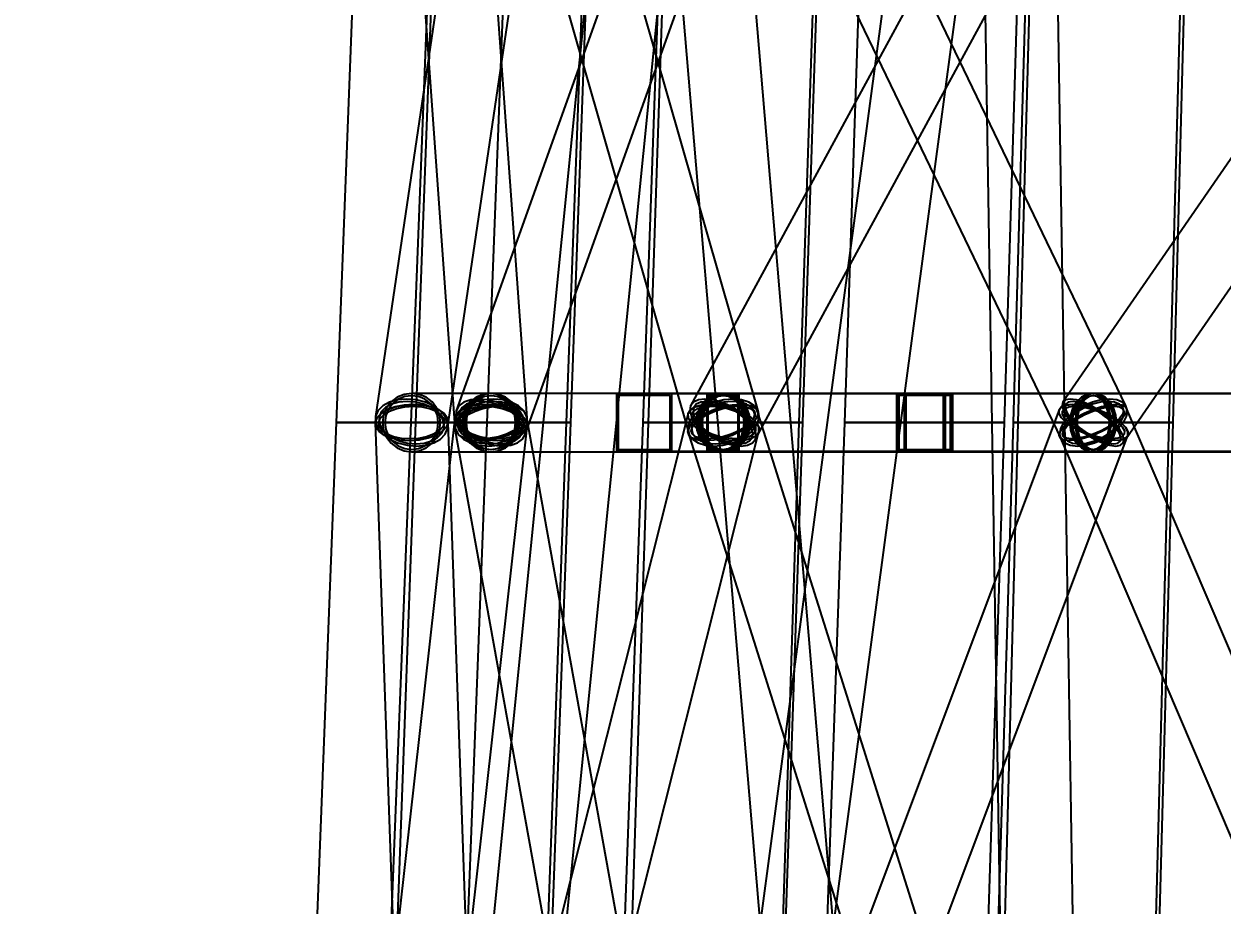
# Model space of a CAD drawing. Header units: millimetres. Extents: x -123812 to 252100, y -3000 to 639000.
# Drawn here: x -18891 to -10555, y 306643 to 312773 of the extents above; entities that cross this region are included whole.
import ezdxf

# ---------------------------------------------------------------- set-up
doc = ezdxf.new("R2010")
doc.units = ezdxf.units.MM
doc.layers.add('D-STR-DIM', color=7, linetype='Continuous', lineweight=13)
doc.layers.add('D-STR-STRC', color=7, linetype='Continuous', lineweight=25)
doc.styles.add('OpenSansCondensed-Light', font='OpenSansCondensed-Light.ttf')
doc.styles.add('TOWER_UNICODE', font='Arial Unicode.ttf')
doc.dimstyles.new('EZDXF', dxfattribs={"dimtxt": 0.25, "dimasz": 0.175, "dimexe": 0.375, "dimexo": 0.125, "dimgap": 0.1, "dimtad": 1, "dimlfac": 100, "dimzin": 12, "dimdsep": 46, "dimtxsty": 'OpenSansCondensed-Light', "dimblk": 'ARCHTICK', "dimcen": 2.5, "dimazin": 3, "dimtfac": 0.5, "dimtmove": 2, "dimatfit": 3})

# ---------------------------------------------------------------- blocks, each defined once
blk = doc.blocks.new('_ARCHTICK')
at = {"color": 0, "linetype": 'BYBLOCK', "const_width": 0.15}
blk.add_lwpolyline([(-0.5, -0.5), (0.5, 0.5)], dxfattribs=at)

msp = doc.modelspace()

# ---------------------------------------------------------------- linework, layer by layer
at = {"layer": 'D-STR-STRC'}
for points in [[(-15771.3, 299975.2), (-13266.9, 324975.2), (-13275.5, 324985.1), (-13300.7, 324996.1), (-13340.9, 325007.4), (-13393.2, 325018.1), (-13454.2, 325027.6), (-13519.6, 325035.2), (-13585, 325040.5), (-13646, 325042.9), (-13698.3, 325042.5), (-13738.5, 325039.1), (-13763.8, 325033.1), (-13772.4, 325024.8), (-16276.9, 300024.8)], [(-12710.3, 300021), (-14826.1, 325021), (-14834.7, 325029.3), (-14860, 325035.5), (-14900.2, 325039.4), (-14952.6, 325040.5), (-15013.7, 325038.9), (-15079.2, 325034.7), (-15144.7, 325028), (-15205.7, 325019.5), (-15258.2, 325009.6), (-15298.4, 324999.1), (-15323.7, 324988.7), (-15332.3, 324979), (-13216.5, 299979)], [(-14132.5, 299966.7), (-10786.9, 324966.7), (-10795.5, 324975), (-10820.7, 324985), (-10860.7, 324996), (-10912.8, 325007.3), (-10973.6, 325018.1), (-11038.7, 325027.6), (-11103.9, 325035.3), (-11164.6, 325040.6), (-11216.8, 325043.1), (-11256.8, 325042.6), (-11281.9, 325039.3), (-11290.5, 325033.3), (-14636.1, 300033.3)], [(-11485.4, 300004), (-11893.2, 325004), (-11901.8, 325016), (-11927.2, 325027), (-11967.6, 325036.1), (-12020.2, 325042.7), (-12081.4, 325046.5), (-12147.2, 325047), (-12212.9, 325044.4), (-12274.1, 325038.7), (-12326.7, 325030.4), (-12367.1, 325020.1), (-12392.5, 325008.3), (-12401.1, 324996), (-11993.3, 299996)], [(-11539.6, 315115.6), (-14253.1, 310115.6), (-14258, 310081.8), (-14247.1, 310042.3), (-14221.3, 310000), (-14182.2, 309957.7), (-14132.6, 309918.2), (-14075.8, 309884.4), (-14015.7, 309858.4), (-13956.4, 309842), (-13901.8, 309836.5), (-13855.9, 309842), (-13821.6, 309858.4), (-13801.3, 309884.4), (-11087.8, 314884.4)], [(-14082.3, 314884.4), (-11675.3, 309884.4), (-11649.8, 309858.4), (-11610.7, 309842), (-11560.6, 309836.5), (-11502.9, 309842), (-11441.5, 309858.4), (-11380.7, 309884.4), (-11324.6, 309918.2), (-11276.9, 309957.7), (-11241.1, 310000), (-11219.4, 310042.3), (-11213.4, 310081.8), (-11223.4, 310115.6), (-13630.5, 315115.6)], [(-8210.7, 315141.6), (-11663.3, 310141.6), (-11668, 310115.6), (-11658.1, 310081.8), (-11634.1, 310042.3), (-11597.8, 310000), (-11551.6, 309957.7), (-11498.6, 309918.2), (-11442.5, 309884.4), (-11387.1, 309858.4), (-11336.1, 309842), (-11293.1, 309836.5), (-11261, 309842), (-11241.9, 309858.4), (-7789.3, 314858.4)], [(-15705.2, 315042.3), (-16444.1, 310042.3), (-16443.8, 310000), (-16426.4, 309957.7), (-16393.2, 309918.3), (-16346.4, 309884.4), (-16289.2, 309858.4), (-16225.5, 309842.1), (-16159.6, 309836.5), (-16096, 309842.1), (-16039.1, 309858.4), (-15992.8, 309884.4), (-15960.1, 309918.3), (-15943.4, 309957.7), (-15204.4, 314957.7)], [(-14096.8, 315081.8), (-15883.7, 310081.8), (-15886.7, 310042.3), (-15873.2, 310000), (-15844, 309957.7), (-15801.1, 309918.2), (-15747.4, 309884.4), (-15686.7, 309858.4), (-15623, 309842.1), (-15560.7, 309836.5), (-15504, 309842.1), (-15456.8, 309858.4), (-15422.3, 309884.4), (-15402.8, 309918.2), (-13616, 314918.2)], [(-15694.7, 314918.2), (-14262.8, 309918.2), (-14238.6, 309884.4), (-14199.6, 309858.4), (-14148.6, 309842.1), (-14089.1, 309836.5), (-14025, 309842.1), (-13960.8, 309858.4), (-13900.8, 309884.4), (-13849.2, 309918.2), (-13809.4, 309957.7), (-13784.1, 310000), (-13775.1, 310042.3), (-13783, 310081.8), (-15214.9, 315081.8)], [(-16253.1, 315000), (-15894.2, 310000), (-15889.9, 309957.7), (-15868.6, 309918.3), (-15831.8, 309884.4), (-15782, 309858.4), (-15722.6, 309842.1), (-15657.7, 309836.5), (-15591.6, 309842.1), (-15528.9, 309858.4), (-15473.9, 309884.4), (-15430.2, 309918.3), (-15401, 309957.7), (-15388, 310000), (-15746.9, 315000)], [(-8097.9, 310203.2), (-11452.6, 310203.2), (-11484.6, 310196.3), (-11514.4, 310176), (-11540, 310143.7), (-11559.7, 310101.6), (-11572, 310052.6), (-11576.2, 310000), (-11572, 309947.4), (-11559.7, 309898.4), (-11540, 309856.3), (-11514.4, 309824), (-11484.6, 309803.7), (-11452.6, 309796.8), (-8097.9, 309796.8)], [(-8095.8, 310203.2), (-11449.4, 310203.2), (-11481.4, 310196.3), (-11511.2, 310176), (-11536.9, 310143.7), (-11556.5, 310101.6), (-11568.9, 310052.6), (-11573.1, 310000), (-11568.9, 309947.4), (-11556.5, 309898.4), (-11536.9, 309856.3), (-11511.2, 309824), (-11481.4, 309803.7), (-11449.4, 309796.8), (-8095.8, 309796.8)], [(-16230, 302467.4), (-15389.3, 309967.4), (-15392.1, 310000), (-15411.7, 310032.6), (-15447.1, 310063), (-15495.6, 310089), (-15554.1, 310109.1), (-15618.5, 310121.6), (-15684.4, 310125.9), (-15747.4, 310121.6), (-15803.1, 310109.1), (-15847.8, 310089), (-15878.5, 310063), (-15892.9, 310032.6), (-16733.5, 302532.6)], [(-15674.7, 302500), (-15940.2, 310000), (-15945.3, 310032.6), (-15967.4, 310063), (-16004.8, 310089), (-16055.1, 310109.1), (-16114.9, 310121.6), (-16180.1, 310125.9), (-16246.1, 310121.6), (-16308.7, 310109.1), (-16363.3, 310089), (-16406.5, 310063), (-16435.1, 310032.6), (-16447.3, 310000), (-16181.7, 302500)], [(-15668.8, 302437.1), (-13776.8, 309937.1), (-13777.6, 309967.4), (-13795.1, 310000), (-13828.1, 310032.6), (-13874.4, 310062.9), (-13930.8, 310089), (-13993.5, 310109), (-14058.2, 310121.6), (-14120.5, 310125.8), (-14176.1, 310121.6), (-14221.3, 310109), (-14253, 310089), (-14269, 310062.9), (-16160.9, 302562.9)], [(-14041.5, 302532.6), (-15392.4, 310032.6), (-15399.7, 310062.9), (-15423.6, 310089), (-15462.4, 310109), (-15513.6, 310121.6), (-15573.6, 310125.8), (-15638.3, 310121.6), (-15703.4, 310109), (-15764.4, 310089), (-15817.1, 310062.9), (-15858, 310032.6), (-15884.2, 310000), (-15894.1, 309967.4), (-14543.2, 302467.4)], [(-14027.7, 302411.1), (-11211.5, 309911.1), (-11211.2, 309937.1), (-11227.2, 309967.5), (-11258.3, 310000), (-11302.5, 310032.5), (-11356.6, 310062.9), (-11417.1, 310088.9), (-11479.8, 310108.9), (-11540.4, 310121.5), (-11594.8, 310125.7), (-11639.3, 310121.5), (-11670.9, 310108.9), (-11687.3, 310088.9), (-14503.5, 302588.9)], [(-11421.8, 302562.8), (-13782.9, 310062.8), (-13791.2, 310088.9), (-13815.7, 310108.8), (-13854.5, 310121.4), (-13905.2, 310125.7), (-13964.1, 310121.4), (-14027.3, 310108.8), (-14090.6, 310088.9), (-14149.5, 310062.8), (-14200, 310032.5), (-14238.8, 310000), (-14263.2, 309967.5), (-14271.5, 309937.2), (-11910.4, 302437.2)], [(-8020.1, 302608.8), (-11225.2, 310108.8), (-11249.1, 310121.3), (-11286.8, 310125.6), (-11335.9, 310121.3), (-11392.9, 310108.8), (-11454, 310088.8), (-11515, 310062.8), (-11571.7, 310032.5), (-11620.3, 310000), (-11657.5, 309967.5), (-11680.7, 309937.2), (-11688.4, 309911.2), (-11680, 309891.2), (-8475, 302391.2)]]:
    msp.add_lwpolyline(points, dxfattribs=at)
for points in [[(-16719.3, 310000), (-15668.2, 310000), (-15474.9, 315000), (-16525.1, 315000)], [(-16199.8, 310000), (-15086.6, 310000), (-14904.8, 315000), (-16004.8, 315000)], [(-16166.7, 310000), (-15115.5, 310000), (-14929.7, 315000), (-15979.9, 315000)], [(-14583.8, 310000), (-13470.6, 310000), (-13306.4, 315000), (-14406.4, 315000)], [(-14548.5, 310000), (-13497.3, 310000), (-13331.3, 315000), (-14381.5, 315000)], [(-13182.3, 310000), (-12069.1, 310000), (-11914.6, 315000), (-13014.6, 315000)], [(-12009.2, 310000), (-10896, 310000), (-10763.7, 315000), (-11863.7, 315000)], [(-11974.9, 310000), (-10923.8, 310000), (-10788.6, 315000), (-11838.8, 315000)], [(-16395.2, 310000), (-16388.3, 309947.4), (-16368.2, 309898.4), (-16336.2, 309856.3), (-16294.5, 309824), (-16245.9, 309803.7), (-16193.7, 309796.8), (-15641.1, 309796.8), (-15589, 309803.7), (-15540.4, 309824), (-15498.7, 309856.3), (-15466.6, 309898.4), (-15446.5, 309947.4), (-15439.7, 310000), (-15446.5, 310052.6), (-15466.6, 310101.6), (-15498.7, 310143.7), (-15540.4, 310176), (-15589, 310196.3), (-15641.1, 310203.2), (-16193.7, 310203.2), (-16245.9, 310196.3), (-16294.5, 310176), (-16336.2, 310143.7), (-16368.2, 310101.6), (-16388.3, 310052.6)], [(-16395.2, 310000), (-16388.3, 309947.4), (-16368.2, 309898.4), (-16336.2, 309856.3), (-16294.5, 309824), (-16245.9, 309803.7), (-16193.7, 309796.8), (-16141.6, 309803.7), (-16093, 309824), (-16051.3, 309856.3), (-16019.3, 309898.4), (-15999.2, 309947.4), (-15992.3, 310000), (-15999.2, 310052.6), (-16019.3, 310101.6), (-16051.3, 310143.7), (-16093, 310176), (-16141.6, 310196.3), (-16193.7, 310203.2), (-16245.9, 310196.3), (-16294.5, 310176), (-16336.2, 310143.7), (-16368.2, 310101.6), (-16388.3, 310052.6)], [(-16395.2, 310000), (-16388.4, 309947.4), (-16368.2, 309898.4), (-16336.2, 309856.3), (-16294.5, 309824), (-16245.9, 309803.7), (-16193.7, 309796.8), (-15643.2, 309796.8), (-15591.1, 309803.7), (-15542.5, 309824), (-15500.8, 309856.3), (-15468.8, 309898.4), (-15448.6, 309947.4), (-15441.8, 310000), (-15448.6, 310052.6), (-15468.8, 310101.6), (-15500.8, 310143.7), (-15542.5, 310176), (-15591.1, 310196.3), (-15643.2, 310203.2), (-16193.7, 310203.2), (-16245.9, 310196.3), (-16294.5, 310176), (-16336.2, 310143.7), (-16368.2, 310101.6), (-16388.4, 310052.6)], [(-16395.2, 310000), (-16388.4, 309947.4), (-16368.2, 309898.4), (-16336.2, 309856.3), (-16294.5, 309824), (-16245.9, 309803.7), (-16193.7, 309796.8), (-16141.6, 309803.7), (-16093, 309824), (-16051.3, 309856.3), (-16019.3, 309898.4), (-15999.1, 309947.4), (-15992.3, 310000), (-15999.1, 310052.6), (-16019.3, 310101.6), (-16051.3, 310143.7), (-16093, 310176), (-16141.6, 310196.3), (-16193.7, 310203.2), (-16245.9, 310196.3), (-16294.5, 310176), (-16336.2, 310143.7), (-16368.2, 310101.6), (-16388.4, 310052.6)], [(-16379.4, 310000), (-16373, 309951.5), (-16354.5, 309906.4), (-16325, 309867.6), (-16286.5, 309837.9), (-16241.8, 309819.2), (-16193.7, 309812.8), (-16145.7, 309819.2), (-16100.9, 309837.9), (-16062.5, 309867.6), (-16033, 309906.4), (-16014.5, 309951.5), (-16008.1, 310000), (-16014.5, 310048.5), (-16033, 310093.6), (-16062.5, 310132.4), (-16100.9, 310162.1), (-16145.7, 310180.8), (-16193.7, 310187.2), (-16241.8, 310180.8), (-16286.5, 310162.1), (-16325, 310132.4), (-16354.5, 310093.6), (-16373, 310048.5)], [(-16379.3, 310000), (-16373, 309951.5), (-16354.5, 309906.4), (-16325, 309867.6), (-16286.5, 309837.9), (-16241.8, 309819.2), (-16193.7, 309812.8), (-16145.7, 309819.2), (-16100.9, 309837.9), (-16062.5, 309867.6), (-16033, 309906.4), (-16014.5, 309951.5), (-16008.2, 310000), (-16014.5, 310048.5), (-16033, 310093.6), (-16062.5, 310132.4), (-16100.9, 310162.1), (-16145.7, 310180.8), (-16193.7, 310187.2), (-16241.8, 310180.8), (-16286.5, 310162.1), (-16325, 310132.4), (-16354.5, 310093.6), (-16373, 310048.5)], [(-15844.7, 310000), (-15837.9, 309947.4), (-15817.7, 309898.4), (-15785.7, 309856.3), (-15744, 309824), (-15695.4, 309803.7), (-15643.2, 309796.8), (-15591.1, 309803.7), (-15542.5, 309824), (-15500.8, 309856.3), (-15468.8, 309898.4), (-15448.6, 309947.4), (-15441.8, 310000), (-15448.6, 310052.6), (-15468.8, 310101.6), (-15500.8, 310143.7), (-15542.5, 310176), (-15591.1, 310196.3), (-15643.2, 310203.2), (-15695.4, 310196.3), (-15744, 310176), (-15785.7, 310143.7), (-15817.7, 310101.6), (-15837.9, 310052.6)], [(-15842.6, 310000), (-15835.7, 309947.4), (-15815.6, 309898.4), (-15783.6, 309856.3), (-15741.8, 309824), (-15693.2, 309803.7), (-15641.1, 309796.8), (-15589, 309803.7), (-15540.4, 309824), (-15498.7, 309856.3), (-15466.6, 309898.4), (-15446.5, 309947.4), (-15439.7, 310000), (-15446.5, 310052.6), (-15466.6, 310101.6), (-15498.7, 310143.7), (-15540.4, 310176), (-15589, 310196.3), (-15641.1, 310203.2), (-15693.2, 310196.3), (-15741.8, 310176), (-15783.6, 310143.7), (-15815.6, 310101.6), (-15835.7, 310052.6)], [(-15831, 310000), (-15824.6, 309947.4), (-15805.9, 309898.4), (-15776, 309856.3), (-15737.1, 309824), (-15691.8, 309803.7), (-15643.2, 309796.8), (-14027.2, 309796.8), (-13978.6, 309803.7), (-13933.3, 309824), (-13894.4, 309856.3), (-13864.6, 309898.4), (-13845.8, 309947.4), (-13839.4, 310000), (-13845.8, 310052.6), (-13864.6, 310101.6), (-13894.4, 310143.7), (-13933.3, 310176), (-13978.6, 310196.3), (-14027.2, 310203.2), (-15643.2, 310203.2), (-15691.8, 310196.3), (-15737.1, 310176), (-15776, 310143.7), (-15805.9, 310101.6), (-15824.6, 310052.6)], [(-15831, 310000), (-15824.6, 309947.4), (-15805.9, 309898.4), (-15776, 309856.3), (-15737.1, 309824), (-15691.8, 309803.7), (-15643.2, 309796.8), (-15594.6, 309803.7), (-15549.4, 309824), (-15510.5, 309856.3), (-15480.6, 309898.4), (-15461.9, 309947.4), (-15455.5, 310000), (-15461.9, 310052.6), (-15480.6, 310101.6), (-15510.5, 310143.7), (-15549.4, 310176), (-15594.6, 310196.3), (-15643.2, 310203.2), (-15691.8, 310196.3), (-15737.1, 310176), (-15776, 310143.7), (-15805.9, 310101.6), (-15824.6, 310052.6)], [(-15828.9, 310000), (-15822.5, 309951.5), (-15804, 309906.4), (-15774.5, 309867.6), (-15736, 309837.9), (-15691.3, 309819.2), (-15643.2, 309812.8), (-15595.2, 309819.2), (-15550.4, 309837.9), (-15512, 309867.6), (-15482.5, 309906.4), (-15464, 309951.5), (-15457.6, 310000), (-15464, 310048.5), (-15482.5, 310093.6), (-15512, 310132.4), (-15550.4, 310162.1), (-15595.2, 310180.8), (-15643.2, 310187.2), (-15691.3, 310180.8), (-15736, 310162.1), (-15774.5, 310132.4), (-15804, 310093.6), (-15822.5, 310048.5)], [(-15828.8, 310000), (-15822.4, 309947.4), (-15803.7, 309898.4), (-15773.9, 309856.3), (-15735, 309824), (-15689.7, 309803.7), (-15641.1, 309796.8), (-14022.9, 309796.8), (-13974.3, 309803.7), (-13929.1, 309824), (-13890.2, 309856.3), (-13860.3, 309898.4), (-13841.6, 309947.4), (-13835.2, 310000), (-13841.6, 310052.6), (-13860.3, 310101.6), (-13890.2, 310143.7), (-13929.1, 310176), (-13974.3, 310196.3), (-14022.9, 310203.2), (-15641.1, 310203.2), (-15689.7, 310196.3), (-15735, 310176), (-15773.9, 310143.7), (-15803.7, 310101.6), (-15822.4, 310052.6)], [(-15828.8, 310000), (-15822.4, 309947.4), (-15803.7, 309898.4), (-15773.9, 309856.3), (-15735, 309824), (-15689.7, 309803.7), (-15641.1, 309796.8), (-15592.5, 309803.7), (-15547.2, 309824), (-15508.4, 309856.3), (-15478.5, 309898.4), (-15459.8, 309947.4), (-15453.4, 310000), (-15459.8, 310052.6), (-15478.5, 310101.6), (-15508.4, 310143.7), (-15547.2, 310176), (-15592.5, 310196.3), (-15641.1, 310203.2), (-15689.7, 310196.3), (-15735, 310176), (-15773.9, 310143.7), (-15803.7, 310101.6), (-15822.4, 310052.6)], [(-15826.7, 310000), (-15820.4, 309951.5), (-15801.8, 309906.4), (-15772.3, 309867.6), (-15733.9, 309837.9), (-15689.1, 309819.2), (-15641.1, 309812.8), (-15593.1, 309819.2), (-15548.3, 309837.9), (-15509.9, 309867.6), (-15480.4, 309906.4), (-15461.8, 309951.5), (-15455.5, 310000), (-15461.8, 310048.5), (-15480.4, 310093.6), (-15509.9, 310132.4), (-15548.3, 310162.1), (-15593.1, 310180.8), (-15641.1, 310187.2), (-15689.1, 310180.8), (-15733.9, 310162.1), (-15772.3, 310132.4), (-15801.8, 310093.6), (-15820.4, 310048.5)], [(-15816.2, 310000), (-15810.3, 309951.5), (-15793, 309906.4), (-15765.6, 309867.6), (-15729.7, 309837.9), (-15688, 309819.2), (-15643.2, 309812.8), (-15598.5, 309819.2), (-15556.8, 309837.9), (-15520.9, 309867.6), (-15493.4, 309906.4), (-15476.2, 309951.5), (-15470.3, 310000), (-15476.2, 310048.5), (-15493.4, 310093.6), (-15520.9, 310132.4), (-15556.8, 310162.1), (-15598.5, 310180.8), (-15643.2, 310187.2), (-15688, 310180.8), (-15729.7, 310162.1), (-15765.6, 310132.4), (-15793, 310093.6), (-15810.3, 310048.5)], [(-15814.1, 310000), (-15808.2, 309951.5), (-15790.9, 309906.4), (-15763.4, 309867.6), (-15727.6, 309837.9), (-15685.9, 309819.2), (-15641.1, 309812.8), (-15596.3, 309819.2), (-15554.6, 309837.9), (-15518.8, 309867.6), (-15491.3, 309906.4), (-15474.1, 309951.5), (-15468.2, 310000), (-15474.1, 310048.5), (-15491.3, 310093.6), (-15518.8, 310132.4), (-15554.6, 310162.1), (-15596.3, 310180.8), (-15641.1, 310187.2), (-15685.9, 310180.8), (-15727.6, 310162.1), (-15763.4, 310132.4), (-15790.9, 310093.6), (-15808.2, 310048.5)], [(-14768.6, 309800), (-12428.2, 309800), (-12428.2, 310200), (-14768.6, 310200)], [(-14382.2, 310200), (-14768.6, 310200), (-14768.6, 309800), (-14382.2, 309800)], [(-14768.6, 309800), (-12432.5, 309800), (-12432.5, 310200), (-14768.6, 310200)], [(-14382.2, 310200), (-14768.6, 310200), (-14768.6, 309800), (-14382.2, 309800)], [(-14393.8, 310188), (-14757, 310188), (-14757, 309812), (-14393.8, 309812)], [(-14393.8, 310188), (-14757, 310188), (-14757, 309812), (-14393.8, 309812)], [(-14215, 310000), (-14208.6, 309947.4), (-14189.8, 309898.4), (-14160, 309856.3), (-14121.1, 309824), (-14075.8, 309803.7), (-14027.2, 309796.8), (-13978.6, 309803.7), (-13933.3, 309824), (-13894.4, 309856.3), (-13864.6, 309898.4), (-13845.8, 309947.4), (-13839.4, 310000), (-13845.8, 310052.6), (-13864.6, 310101.6), (-13894.4, 310143.7), (-13933.3, 310176), (-13978.6, 310196.3), (-14027.2, 310203.2), (-14075.8, 310196.3), (-14121.1, 310176), (-14160, 310143.7), (-14189.8, 310101.6), (-14208.6, 310052.6)], [(-14210.6, 310000), (-14204.2, 309947.4), (-14185.5, 309898.4), (-14155.7, 309856.3), (-14116.8, 309824), (-14071.5, 309803.7), (-14022.9, 309796.8), (-13974.3, 309803.7), (-13929.1, 309824), (-13890.2, 309856.3), (-13860.3, 309898.4), (-13841.6, 309947.4), (-13835.2, 310000), (-13841.6, 310052.6), (-13860.3, 310101.6), (-13890.2, 310143.7), (-13929.1, 310176), (-13974.3, 310196.3), (-14022.9, 310203.2), (-14071.5, 310196.3), (-14116.8, 310176), (-14155.7, 310143.7), (-14185.5, 310101.6), (-14204.2, 310052.6)], [(-14200.2, 310000), (-14194.3, 309951.5), (-14177, 309906.4), (-14149.5, 309867.6), (-14113.7, 309837.9), (-14072, 309819.2), (-14027.2, 309812.8), (-13982.4, 309819.2), (-13940.7, 309837.9), (-13904.9, 309867.6), (-13877.4, 309906.4), (-13860.1, 309951.5), (-13854.2, 310000), (-13860.1, 310048.5), (-13877.4, 310093.6), (-13904.9, 310132.4), (-13940.7, 310162.1), (-13982.4, 310180.8), (-14027.2, 310187.2), (-14072, 310180.8), (-14113.7, 310162.1), (-14149.5, 310132.4), (-14177, 310093.6), (-14194.3, 310048.5)], [(-14195.9, 310000), (-14190, 309951.5), (-14172.7, 309906.4), (-14145.2, 309867.6), (-14109.4, 309837.9), (-14067.7, 309819.2), (-14022.9, 309812.8), (-13978.2, 309819.2), (-13936.4, 309837.9), (-13900.6, 309867.6), (-13873.1, 309906.4), (-13855.9, 309951.5), (-13850, 310000), (-13855.9, 310048.5), (-13873.1, 310093.6), (-13900.6, 310132.4), (-13936.4, 310162.1), (-13978.2, 310180.8), (-14022.9, 310187.2), (-14067.7, 310180.8), (-14109.4, 310162.1), (-14145.2, 310132.4), (-14172.7, 310093.6), (-14190, 310048.5)], [(-14188.4, 310000), (-14182.9, 309947.4), (-14166.8, 309898.4), (-14141.2, 309856.3), (-14107.8, 309824), (-14068.9, 309803.7), (-14027.2, 309796.8), (-11452.6, 309796.8), (-11410.9, 309803.7), (-11372, 309824), (-11338.6, 309856.3), (-11313, 309898.4), (-11296.9, 309947.4), (-11291.4, 310000), (-11296.9, 310052.6), (-11313, 310101.6), (-11338.6, 310143.7), (-11372, 310176), (-11410.9, 310196.3), (-11452.6, 310203.2), (-14027.2, 310203.2), (-14068.9, 310196.3), (-14107.8, 310176), (-14141.2, 310143.7), (-14166.8, 310101.6), (-14182.9, 310052.6)], [(-14188.4, 310000), (-14182.9, 309947.4), (-14166.8, 309898.4), (-14141.2, 309856.3), (-14107.8, 309824), (-14068.9, 309803.7), (-14027.2, 309796.8), (-13985.5, 309803.7), (-13946.6, 309824), (-13913.2, 309856.3), (-13887.6, 309898.4), (-13871.5, 309947.4), (-13866, 310000), (-13871.5, 310052.6), (-13887.6, 310101.6), (-13913.2, 310143.7), (-13946.6, 310176), (-13985.5, 310196.3), (-14027.2, 310203.2), (-14068.9, 310196.3), (-14107.8, 310176), (-14141.2, 310143.7), (-14166.8, 310101.6), (-14182.9, 310052.6)], [(-14184.1, 310000), (-14178.6, 309947.4), (-14162.5, 309898.4), (-14136.9, 309856.3), (-14103.5, 309824), (-14064.6, 309803.7), (-14022.9, 309796.8), (-11449.4, 309796.8), (-11407.7, 309803.7), (-11368.8, 309824), (-11335.4, 309856.3), (-11309.8, 309898.4), (-11293.7, 309947.4), (-11288.2, 310000), (-11293.7, 310052.6), (-11309.8, 310101.6), (-11335.4, 310143.7), (-11368.8, 310176), (-11407.7, 310196.3), (-11449.4, 310203.2), (-14022.9, 310203.2), (-14064.6, 310196.3), (-14103.5, 310176), (-14136.9, 310143.7), (-14162.5, 310101.6), (-14178.6, 310052.6)], [(-14184.1, 310000), (-14178.6, 309947.4), (-14162.5, 309898.4), (-14136.9, 309856.3), (-14103.5, 309824), (-14064.6, 309803.7), (-14022.9, 309796.8), (-13981.2, 309803.7), (-13942.3, 309824), (-13908.9, 309856.3), (-13883.3, 309898.4), (-13867.2, 309947.4), (-13861.7, 310000), (-13867.2, 310052.6), (-13883.3, 310101.6), (-13908.9, 310143.7), (-13942.3, 310176), (-13981.2, 310196.3), (-14022.9, 310203.2), (-14064.6, 310196.3), (-14103.5, 310176), (-14136.9, 310143.7), (-14162.5, 310101.6), (-14178.6, 310052.6)], [(-14175.7, 310000), (-14170.6, 309951.5), (-14155.8, 309906.4), (-14132.2, 309867.6), (-14101.4, 309837.9), (-14065.6, 309819.2), (-14027.2, 309812.8), (-13988.8, 309819.2), (-13953, 309837.9), (-13922.2, 309867.6), (-13898.6, 309906.4), (-13883.8, 309951.5), (-13878.7, 310000), (-13883.8, 310048.5), (-13898.6, 310093.6), (-13922.2, 310132.4), (-13953, 310162.1), (-13988.8, 310180.8), (-14027.2, 310187.2), (-14065.6, 310180.8), (-14101.4, 310162.1), (-14132.2, 310132.4), (-14155.8, 310093.6), (-14170.6, 310048.5)], [(-14171.4, 310000), (-14166.4, 309951.5), (-14151.5, 309906.4), (-14127.9, 309867.6), (-14097.2, 309837.9), (-14061.4, 309819.2), (-14022.9, 309812.8), (-13984.5, 309819.2), (-13948.7, 309837.9), (-13917.9, 309867.6), (-13894.3, 309906.4), (-13879.5, 309951.5), (-13874.4, 310000), (-13879.5, 310048.5), (-13894.3, 310093.6), (-13917.9, 310132.4), (-13948.7, 310162.1), (-13984.5, 310180.8), (-14022.9, 310187.2), (-14061.4, 310180.8), (-14097.2, 310162.1), (-14127.9, 310132.4), (-14151.5, 310093.6), (-14166.4, 310048.5)], [(-14138.7, 309800), (-7177.2, 309800), (-7177.2, 310200), (-14138.7, 310200)], [(-13915.7, 310200), (-14138.7, 310200), (-14138.7, 309800), (-13915.7, 309800)], [(-13922.4, 310188), (-14132, 310188), (-14132, 309812), (-13922.4, 309812)], [(-12432.5, 310200), (-12818.9, 310200), (-12818.9, 309800), (-12432.5, 309800)], [(-12428.2, 310200), (-12814.6, 310200), (-12814.6, 309800), (-12428.2, 309800)], [(-12444.1, 310188), (-12807.3, 310188), (-12807.3, 309812), (-12444.1, 309812)], [(-12439.8, 310188), (-12803, 310188), (-12803, 309812), (-12439.8, 309812)], [(-12767, 309800), (-7147.3, 309800), (-7147.3, 310200), (-12767, 310200)], [(-12484.3, 310200), (-12767, 310200), (-12767, 309800), (-12484.3, 309800)], [(-12762.8, 309800), (-7145.3, 309800), (-7145.3, 310200), (-12762.8, 310200)], [(-12479.9, 310200), (-12762.8, 310200), (-12762.8, 309800), (-12479.9, 309800)], [(-12492.8, 310188), (-12758.5, 310188), (-12758.5, 309812), (-12492.8, 309812)], [(-12488.4, 310188), (-12754.3, 310188), (-12754.3, 309812), (-12488.4, 309812)], [(-11613.7, 310000), (-11608.3, 309947.4), (-11592.2, 309898.4), (-11566.5, 309856.3), (-11533.2, 309824), (-11494.3, 309803.7), (-11452.6, 309796.8), (-11410.9, 309803.7), (-11372, 309824), (-11338.6, 309856.3), (-11313, 309898.4), (-11296.9, 309947.4), (-11291.4, 310000), (-11296.9, 310052.6), (-11313, 310101.6), (-11338.6, 310143.7), (-11372, 310176), (-11410.9, 310196.3), (-11452.6, 310203.2), (-11494.3, 310196.3), (-11533.2, 310176), (-11566.5, 310143.7), (-11592.2, 310101.6), (-11608.3, 310052.6)], [(-11610.6, 310000), (-11605.1, 309947.4), (-11589, 309898.4), (-11563.4, 309856.3), (-11530, 309824), (-11491.1, 309803.7), (-11449.4, 309796.8), (-11407.7, 309803.7), (-11368.8, 309824), (-11335.4, 309856.3), (-11309.8, 309898.4), (-11293.7, 309947.4), (-11288.2, 310000), (-11293.7, 310052.6), (-11309.8, 310101.6), (-11335.4, 310143.7), (-11368.8, 310176), (-11407.7, 310196.3), (-11449.4, 310203.2), (-11491.1, 310196.3), (-11530, 310176), (-11563.4, 310143.7), (-11589, 310101.6), (-11605.1, 310052.6)], [(-11601.1, 310000), (-11596, 309951.5), (-11581.2, 309906.4), (-11557.6, 309867.6), (-11526.8, 309837.9), (-11491, 309819.2), (-11452.6, 309812.8), (-11414.2, 309819.2), (-11378.4, 309837.9), (-11347.6, 309867.6), (-11324, 309906.4), (-11309.2, 309951.5), (-11304.1, 310000), (-11309.2, 310048.5), (-11324, 310093.6), (-11347.6, 310132.4), (-11378.4, 310162.1), (-11414.2, 310180.8), (-11452.6, 310187.2), (-11491, 310180.8), (-11526.8, 310162.1), (-11557.6, 310132.4), (-11581.2, 310093.6), (-11596, 310048.5)], [(-11597.9, 310000), (-11592.8, 309951.5), (-11578, 309906.4), (-11554.4, 309867.6), (-11523.6, 309837.9), (-11487.8, 309819.2), (-11449.4, 309812.8), (-11410.9, 309819.2), (-11375.1, 309837.9), (-11344.4, 309867.6), (-11320.8, 309906.4), (-11305.9, 309951.5), (-11300.9, 310000), (-11305.9, 310048.5), (-11320.8, 310093.6), (-11344.4, 310132.4), (-11375.1, 310162.1), (-11410.9, 310180.8), (-11449.4, 310187.2), (-11487.8, 310180.8), (-11523.6, 310162.1), (-11554.4, 310132.4), (-11578, 310093.6), (-11592.8, 310048.5)], [(-11576.2, 310000), (-11572, 309947.4), (-11559.7, 309898.4), (-11540, 309856.3), (-11514.4, 309824), (-11484.6, 309803.7), (-11452.6, 309796.8), (-11420.6, 309803.7), (-11390.8, 309824), (-11365.2, 309856.3), (-11345.5, 309898.4), (-11333.1, 309947.4), (-11328.9, 310000), (-11333.1, 310052.6), (-11345.5, 310101.6), (-11365.2, 310143.7), (-11390.8, 310176), (-11420.6, 310196.3), (-11452.6, 310203.2), (-11484.6, 310196.3), (-11514.4, 310176), (-11540, 310143.7), (-11559.7, 310101.6), (-11572, 310052.6)], [(-11573.1, 310000), (-11568.9, 309947.4), (-11556.5, 309898.4), (-11536.9, 309856.3), (-11511.2, 309824), (-11481.4, 309803.7), (-11449.4, 309796.8), (-11417.4, 309803.7), (-11387.5, 309824), (-11361.9, 309856.3), (-11342.2, 309898.4), (-11329.9, 309947.4), (-11325.6, 310000), (-11329.9, 310052.6), (-11342.2, 310101.6), (-11361.9, 310143.7), (-11387.5, 310176), (-11417.4, 310196.3), (-11449.4, 310203.2), (-11481.4, 310196.3), (-11511.2, 310176), (-11536.9, 310143.7), (-11556.5, 310101.6), (-11568.9, 310052.6)], [(-11566.5, 310000), (-11562.6, 309951.5), (-11551.2, 309906.4), (-11533.1, 309867.6), (-11509.5, 309837.9), (-11482.1, 309819.2), (-11452.6, 309812.8), (-11423.1, 309819.2), (-11395.6, 309837.9), (-11372, 309867.6), (-11353.9, 309906.4), (-11342.6, 309951.5), (-11338.7, 310000), (-11342.6, 310048.5), (-11353.9, 310093.6), (-11372, 310132.4), (-11395.6, 310162.1), (-11423.1, 310180.8), (-11452.6, 310187.2), (-11482.1, 310180.8), (-11509.5, 310162.1), (-11533.1, 310132.4), (-11551.2, 310093.6), (-11562.6, 310048.5)], [(-11563.4, 310000), (-11559.5, 309951.5), (-11548.1, 309906.4), (-11530, 309867.6), (-11506.4, 309837.9), (-11478.9, 309819.2), (-11449.4, 309812.8), (-11419.9, 309819.2), (-11392.4, 309837.9), (-11368.8, 309867.6), (-11350.7, 309906.4), (-11339.3, 309951.5), (-11335.4, 310000), (-11339.3, 310048.5), (-11350.7, 310093.6), (-11368.8, 310132.4), (-11392.4, 310162.1), (-11419.9, 310180.8), (-11449.4, 310187.2), (-11478.9, 310180.8), (-11506.4, 310162.1), (-11530, 310132.4), (-11548.1, 310093.6), (-11559.5, 310048.5)], [(-15940.2, 310000), (-15952.4, 309967.4), (-15981, 309937), (-16024.2, 309911), (-16078.8, 309890.9), (-16141.3, 309878.4), (-16207.4, 309874.1), (-16272.6, 309878.4), (-16332.3, 309890.9), (-16382.7, 309911), (-16420.1, 309937), (-16442.2, 309967.4), (-16447.3, 310000), (-16435.1, 310032.6), (-16406.5, 310063), (-16363.3, 310089), (-16308.7, 310109.1), (-16246.1, 310121.6), (-16180.1, 310125.9), (-16114.9, 310121.6), (-16055.1, 310109.1), (-16004.8, 310089), (-15967.4, 310063), (-15945.3, 310032.6)], [(-16443.8, 310000), (-16426.4, 309957.7), (-16393.2, 309918.3), (-16346.4, 309884.4), (-16289.2, 309858.4), (-16225.5, 309842.1), (-16159.6, 309836.5), (-16096, 309842.1), (-16039.1, 309858.4), (-15992.8, 309884.4), (-15960.1, 309918.3), (-15943.4, 309957.7), (-15943.7, 310000), (-15961.1, 310042.3), (-15994.3, 310081.7), (-16041.1, 310115.6), (-16098.3, 310141.6), (-16162, 310157.9), (-16227.9, 310163.5), (-16291.5, 310157.9), (-16348.4, 310141.6), (-16394.7, 310115.6), (-16427.4, 310081.7), (-16444.1, 310042.3)], [(-15965.2, 310000), (-15976.2, 309970.6), (-16002, 309943.2), (-16040.9, 309919.7), (-16090.1, 309901.7), (-16146.5, 309890.3), (-16206.1, 309886.5), (-16264.8, 309890.3), (-16318.7, 309901.7), (-16364.1, 309919.7), (-16397.9, 309943.2), (-16417.7, 309970.6), (-16422.3, 310000), (-16411.3, 310029.4), (-16385.5, 310056.8), (-16346.6, 310080.3), (-16297.3, 310098.3), (-16241, 310109.7), (-16181.4, 310113.5), (-16122.7, 310109.7), (-16068.8, 310098.3), (-16023.4, 310080.3), (-15989.6, 310056.8), (-15969.8, 310029.4)], [(-16419.2, 310000), (-16403.5, 309961.9), (-16373.6, 309926.3), (-16331.4, 309895.8), (-16279.8, 309872.3), (-16222.3, 309857.6), (-16163, 309852.6), (-16105.7, 309857.6), (-16054.4, 309872.3), (-16012.6, 309895.8), (-15983.1, 309926.3), (-15968, 309961.9), (-15968.3, 310000), (-15984, 310038.1), (-16013.9, 310073.7), (-16056.1, 310104.2), (-16107.7, 310127.7), (-16165.1, 310142.4), (-16224.5, 310147.4), (-16281.8, 310142.4), (-16333.1, 310127.7), (-16374.9, 310104.2), (-16404.4, 310073.7), (-16419.5, 310038.1)], [(-15894.2, 310000), (-15889.9, 309957.7), (-15868.6, 309918.3), (-15831.8, 309884.4), (-15782, 309858.4), (-15722.6, 309842.1), (-15657.7, 309836.5), (-15591.6, 309842.1), (-15528.9, 309858.4), (-15473.9, 309884.4), (-15430.2, 309918.3), (-15401, 309957.7), (-15388, 310000), (-15392.4, 310042.3), (-15413.6, 310081.7), (-15450.4, 310115.6), (-15500.2, 310141.6), (-15559.6, 310157.9), (-15624.5, 310163.5), (-15690.6, 310157.9), (-15753.3, 310141.6), (-15808.3, 310115.6), (-15852, 310081.7), (-15881.3, 310042.3)], [(-15402.2, 310000), (-15428.5, 309967.4), (-15469.4, 309937.1), (-15522.1, 309911), (-15583.1, 309891), (-15648.2, 309878.4), (-15712.9, 309874.2), (-15772.9, 309878.4), (-15824.1, 309891), (-15862.9, 309911), (-15886.8, 309937.1), (-15894.1, 309967.4), (-15884.2, 310000), (-15858, 310032.6), (-15817.1, 310062.9), (-15764.4, 310089), (-15703.4, 310109), (-15638.3, 310121.6), (-15573.6, 310125.8), (-15513.6, 310121.6), (-15462.4, 310109), (-15423.6, 310089), (-15399.7, 310062.9), (-15392.4, 310032.6)], [(-15392.1, 310000), (-15389.3, 309967.4), (-15403.8, 309937), (-15434.4, 309911), (-15479.1, 309890.9), (-15534.8, 309878.4), (-15597.8, 309874.1), (-15663.7, 309878.4), (-15728.1, 309890.9), (-15786.6, 309911), (-15835.1, 309937), (-15870.5, 309967.4), (-15890.2, 310000), (-15892.9, 310032.6), (-15878.5, 310063), (-15847.8, 310089), (-15803.1, 310109.1), (-15747.4, 310121.6), (-15684.4, 310125.9), (-15618.5, 310121.6), (-15554.1, 310109.1), (-15495.6, 310089), (-15447.1, 310063), (-15411.7, 310032.6)], [(-15873.2, 310000), (-15844, 309957.7), (-15801.1, 309918.2), (-15747.4, 309884.4), (-15686.7, 309858.4), (-15623, 309842.1), (-15560.7, 309836.5), (-15504, 309842.1), (-15456.8, 309858.4), (-15422.3, 309884.4), (-15402.8, 309918.2), (-15399.8, 309957.7), (-15413.3, 310000), (-15442.5, 310042.3), (-15485.4, 310081.8), (-15539.1, 310115.6), (-15599.8, 310141.6), (-15663.5, 310157.9), (-15725.8, 310163.5), (-15782.5, 310157.9), (-15829.7, 310141.6), (-15864.2, 310115.6), (-15883.7, 310081.8), (-15886.7, 310042.3)], [(-15426, 310000), (-15449.6, 309970.6), (-15486.5, 309943.3), (-15534, 309919.8), (-15589, 309901.7), (-15647.7, 309890.4), (-15706.1, 309886.5), (-15760.2, 309890.4), (-15806.3, 309901.7), (-15841.3, 309919.8), (-15862.8, 309943.3), (-15869.4, 309970.6), (-15860.5, 310000), (-15836.9, 310029.4), (-15800, 310056.7), (-15752.5, 310080.2), (-15697.5, 310098.3), (-15638.8, 310109.6), (-15580.4, 310113.5), (-15526.3, 310109.6), (-15480.2, 310098.3), (-15445.2, 310080.2), (-15423.7, 310056.7), (-15417.1, 310029.4)], [(-15869.3, 310000), (-15865.4, 309961.8), (-15846.2, 309926.3), (-15813, 309895.8), (-15768.1, 309872.3), (-15714.6, 309857.6), (-15656.1, 309852.6), (-15596.5, 309857.6), (-15540, 309872.3), (-15490.3, 309895.8), (-15451, 309926.3), (-15424.6, 309961.8), (-15412.9, 310000), (-15416.8, 310038.2), (-15436, 310073.7), (-15469.2, 310104.2), (-15514.1, 310127.7), (-15567.6, 310142.4), (-15626.2, 310147.4), (-15685.7, 310142.4), (-15742.2, 310127.7), (-15791.9, 310104.2), (-15831.2, 310073.7), (-15857.6, 310038.2)], [(-15416.6, 310000), (-15414.1, 309970.6), (-15427.1, 309943.2), (-15454.7, 309919.7), (-15495, 309901.7), (-15545.3, 309890.3), (-15602.1, 309886.5), (-15661.5, 309890.3), (-15719.6, 309901.7), (-15772.3, 309919.7), (-15816, 309943.2), (-15847.9, 309970.6), (-15865.6, 310000), (-15868.1, 310029.4), (-15855.1, 310056.8), (-15827.5, 310080.3), (-15787.2, 310098.3), (-15736.9, 310109.7), (-15680.2, 310113.5), (-15620.7, 310109.7), (-15562.7, 310098.3), (-15509.9, 310080.3), (-15466.2, 310056.8), (-15434.3, 310029.4)], [(-15850.6, 310000), (-15824.2, 309961.8), (-15785.5, 309926.3), (-15737.2, 309895.8), (-15682.4, 309872.3), (-15625, 309857.6), (-15568.8, 309852.6), (-15517.7, 309857.6), (-15475.1, 309872.3), (-15444, 309895.8), (-15426.5, 309926.3), (-15423.7, 309961.8), (-15435.9, 310000), (-15462.3, 310038.2), (-15500.9, 310073.7), (-15549.3, 310104.2), (-15604.1, 310127.7), (-15661.5, 310142.4), (-15717.7, 310147.4), (-15768.8, 310142.4), (-15811.4, 310127.7), (-15842.5, 310104.2), (-15860, 310073.7), (-15862.8, 310038.2)], [(-13815.5, 310000), (-13854.3, 309967.5), (-13904.9, 309937.2), (-13963.8, 309911.1), (-14027.1, 309891.2), (-14090.3, 309878.6), (-14149.2, 309874.3), (-14199.9, 309878.6), (-14238.7, 309891.2), (-14263.1, 309911.1), (-14271.5, 309937.2), (-14263.2, 309967.5), (-14238.8, 310000), (-14200, 310032.5), (-14149.5, 310062.8), (-14090.6, 310088.9), (-14027.3, 310108.8), (-13964.1, 310121.4), (-13905.2, 310125.7), (-13854.5, 310121.4), (-13815.7, 310108.8), (-13791.2, 310088.9), (-13782.9, 310062.8), (-13791.2, 310032.5)], [(-14261.7, 310000), (-14270.7, 309957.7), (-14262.8, 309918.2), (-14238.6, 309884.4), (-14199.6, 309858.4), (-14148.6, 309842.1), (-14089.1, 309836.5), (-14025, 309842.1), (-13960.8, 309858.4), (-13900.8, 309884.4), (-13849.2, 309918.2), (-13809.4, 309957.7), (-13784.1, 310000), (-13775.1, 310042.3), (-13783, 310081.8), (-13807.3, 310115.6), (-13846.2, 310141.6), (-13897.2, 310157.9), (-13956.7, 310163.5), (-14020.8, 310157.9), (-14085, 310141.6), (-14145, 310115.6), (-14196.7, 310081.8), (-14236.5, 310042.3)], [(-13795.1, 310000), (-13777.6, 309967.4), (-13776.8, 309937.1), (-13792.8, 309911), (-13824.5, 309891), (-13869.7, 309878.4), (-13925.3, 309874.2), (-13987.6, 309878.4), (-14052.3, 309891), (-14115, 309911), (-14171.4, 309937.1), (-14217.7, 309967.4), (-14250.7, 310000), (-14268.2, 310032.6), (-14269, 310062.9), (-14253, 310089), (-14221.3, 310109), (-14176.1, 310121.6), (-14120.5, 310125.8), (-14058.2, 310121.6), (-13993.5, 310109), (-13930.8, 310089), (-13874.4, 310062.9), (-13828.1, 310032.6)], [(-14221.3, 310000), (-14182.2, 309957.7), (-14132.6, 309918.2), (-14075.8, 309884.4), (-14015.7, 309858.4), (-13956.4, 309842), (-13901.8, 309836.5), (-13855.9, 309842), (-13821.6, 309858.4), (-13801.3, 309884.4), (-13796.4, 309918.2), (-13807.3, 309957.7), (-13833.1, 310000), (-13872.1, 310042.3), (-13921.8, 310081.8), (-13978.6, 310115.6), (-14038.7, 310141.6), (-14098, 310158), (-14152.5, 310163.5), (-14198.5, 310158), (-14232.8, 310141.6), (-14253.1, 310115.6), (-14258, 310081.8), (-14247.1, 310042.3)], [(-13836.4, 310000), (-13871.4, 309970.7), (-13917, 309943.3), (-13970.1, 309919.9), (-14027.1, 309901.9), (-14084.1, 309890.6), (-14137.2, 309886.7), (-14182.9, 309890.6), (-14217.9, 309901.9), (-14239.9, 309919.9), (-14247.5, 309943.3), (-14240, 309970.7), (-14218, 310000), (-14183, 310029.3), (-14137.4, 310056.7), (-14084.3, 310080.1), (-14027.3, 310098.1), (-13970.3, 310109.4), (-13917.2, 310113.3), (-13871.5, 310109.4), (-13836.5, 310098.1), (-13814.5, 310080.1), (-13806.9, 310056.7), (-13814.4, 310029.3)], [(-14238.2, 310000), (-14246.3, 309961.8), (-14239.2, 309926.3), (-14217.4, 309895.8), (-14182.2, 309872.3), (-14136.3, 309857.6), (-14082.6, 309852.6), (-14024.8, 309857.6), (-13966.9, 309872.3), (-13912.8, 309895.8), (-13866.3, 309926.3), (-13830.4, 309961.8), (-13807.6, 310000), (-13799.5, 310038.2), (-13806.6, 310073.7), (-13828.5, 310104.2), (-13863.6, 310127.7), (-13909.6, 310142.4), (-13963.3, 310147.4), (-14021, 310142.4), (-14078.9, 310127.7), (-14133, 310104.2), (-14179.6, 310073.7), (-14215.5, 310038.2)], [(-13817.5, 310000), (-13801.8, 309970.6), (-13801.1, 309943.3), (-13815.5, 309919.8), (-13844, 309901.7), (-13884.8, 309890.4), (-13934.9, 309886.5), (-13991.1, 309890.4), (-14049.4, 309901.7), (-14105.9, 309919.8), (-14156.8, 309943.3), (-14198.5, 309970.6), (-14228.3, 310000), (-14244.1, 310029.4), (-14244.8, 310056.7), (-14230.4, 310080.2), (-14201.8, 310098.3), (-14161, 310109.6), (-14110.9, 310113.5), (-14054.7, 310109.6), (-13996.4, 310098.3), (-13939.9, 310080.2), (-13889, 310056.7), (-13847.3, 310029.4)], [(-14202.2, 310000), (-14167, 309961.8), (-14122.2, 309926.3), (-14071, 309895.7), (-14016.8, 309872.3), (-13963.3, 309857.6), (-13914.2, 309852.6), (-13872.7, 309857.6), (-13841.8, 309872.3), (-13823.5, 309895.7), (-13819.1, 309926.3), (-13828.9, 309961.8), (-13852.2, 310000), (-13887.4, 310038.2), (-13932.1, 310073.7), (-13983.4, 310104.3), (-14037.6, 310127.7), (-14091.1, 310142.4), (-14140.2, 310147.4), (-14181.7, 310142.4), (-14212.6, 310127.7), (-14230.9, 310104.3), (-14235.3, 310073.7), (-14225.5, 310038.2)], [(-11284.8, 310000), (-11333.5, 309967.5), (-11390.2, 309937.2), (-11451.2, 309911.2), (-11512.3, 309891.2), (-11569.3, 309878.7), (-11618.4, 309874.4), (-11656.1, 309878.7), (-11680, 309891.2), (-11688.4, 309911.2), (-11680.7, 309937.2), (-11657.5, 309967.5), (-11620.3, 310000), (-11571.7, 310032.5), (-11515, 310062.8), (-11454, 310088.8), (-11392.9, 310108.8), (-11335.9, 310121.3), (-11286.8, 310125.6), (-11249.1, 310121.3), (-11225.2, 310108.8), (-11216.8, 310088.8), (-11224.4, 310062.8), (-11247.7, 310032.5)], [(-11258.3, 310000), (-11227.2, 309967.5), (-11211.2, 309937.1), (-11211.5, 309911.1), (-11227.9, 309891.1), (-11259.5, 309878.5), (-11303.9, 309874.3), (-11358.3, 309878.5), (-11419, 309891.1), (-11481.6, 309911.1), (-11542.1, 309937.1), (-11596.3, 309967.5), (-11640.4, 310000), (-11671.6, 310032.5), (-11687.5, 310062.9), (-11687.3, 310088.9), (-11670.9, 310108.9), (-11639.3, 310121.5), (-11594.8, 310125.7), (-11540.4, 310121.5), (-11479.8, 310108.9), (-11417.1, 310088.9), (-11356.6, 310062.9), (-11302.5, 310032.5)], [(-11657.7, 310000), (-11679.4, 309957.7), (-11685.4, 309918.2), (-11675.3, 309884.4), (-11649.8, 309858.4), (-11610.7, 309842), (-11560.6, 309836.5), (-11502.9, 309842), (-11441.5, 309858.4), (-11380.7, 309884.4), (-11324.6, 309918.2), (-11276.9, 309957.7), (-11241.1, 310000), (-11219.4, 310042.3), (-11213.4, 310081.8), (-11223.4, 310115.6), (-11248.9, 310141.6), (-11288.1, 310158), (-11338.2, 310163.5), (-11395.9, 310158), (-11457.2, 310141.6), (-11518.1, 310115.6), (-11574.2, 310081.8), (-11621.8, 310042.3)], [(-11597.8, 310000), (-11551.6, 309957.7), (-11498.6, 309918.2), (-11442.5, 309884.4), (-11387.1, 309858.4), (-11336.1, 309842), (-11293.1, 309836.5), (-11261, 309842), (-11241.9, 309858.4), (-11237.2, 309884.4), (-11247.1, 309918.2), (-11271.1, 309957.7), (-11307.4, 310000), (-11353.6, 310042.3), (-11406.6, 310081.8), (-11462.7, 310115.6), (-11518.1, 310141.6), (-11569, 310158), (-11612, 310163.5), (-11644.2, 310158), (-11663.3, 310141.6), (-11668, 310115.6), (-11658.1, 310081.8), (-11634.1, 310042.3)], [(-11301.4, 310000), (-11345.2, 309970.7), (-11396.3, 309943.4), (-11451.3, 309919.9), (-11506.4, 309901.9), (-11557.8, 309890.6), (-11602, 309886.7), (-11636.1, 309890.6), (-11657.6, 309901.9), (-11665.2, 309919.9), (-11658.3, 309943.4), (-11637.3, 309970.7), (-11603.8, 310000), (-11560, 310029.3), (-11508.8, 310056.6), (-11453.8, 310080.1), (-11398.8, 310098.1), (-11347.4, 310109.4), (-11303.1, 310113.3), (-11269.1, 310109.4), (-11247.5, 310098.1), (-11240, 310080.1), (-11246.9, 310056.6), (-11267.8, 310029.3)], [(-11277.1, 310000), (-11249.1, 309970.7), (-11234.7, 309943.3), (-11234.9, 309919.8), (-11249.7, 309901.8), (-11278.1, 309890.5), (-11318.3, 309886.6), (-11367.3, 309890.5), (-11421.9, 309901.8), (-11478.5, 309919.8), (-11533, 309943.3), (-11581.8, 309970.7), (-11621.6, 310000), (-11649.7, 310029.3), (-11664.1, 310056.7), (-11663.9, 310080.2), (-11649.1, 310098.2), (-11620.6, 310109.5), (-11580.5, 310113.4), (-11531.5, 310109.5), (-11476.8, 310098.2), (-11420.3, 310080.2), (-11365.8, 310056.7), (-11316.9, 310029.3)], [(-11637.2, 310000), (-11656.7, 309961.8), (-11662.2, 309926.3), (-11653.1, 309895.7), (-11630.1, 309872.3), (-11594.8, 309857.6), (-11549.6, 309852.6), (-11497.6, 309857.6), (-11442.3, 309872.3), (-11387.5, 309895.7), (-11336.9, 309926.3), (-11293.9, 309961.8), (-11261.6, 310000), (-11242, 310038.2), (-11236.6, 310073.7), (-11245.7, 310104.3), (-11268.7, 310127.7), (-11303.9, 310142.4), (-11349.1, 310147.4), (-11401.2, 310142.4), (-11456.5, 310127.7), (-11511.3, 310104.3), (-11561.9, 310073.7), (-11604.8, 310038.2)], [(-11583.5, 310000), (-11541.8, 309961.8), (-11494.1, 309926.3), (-11443.5, 309895.7), (-11393.5, 309872.3), (-11347.6, 309857.6), (-11308.8, 309852.5), (-11279.8, 309857.6), (-11262.6, 309872.3), (-11258.4, 309895.7), (-11267.3, 309926.3), (-11288.9, 309961.8), (-11321.7, 310000), (-11363.4, 310038.2), (-11411.1, 310073.7), (-11461.7, 310104.3), (-11511.6, 310127.7), (-11557.6, 310142.4), (-11596.4, 310147.5), (-11625.3, 310142.4), (-11642.5, 310127.7), (-11646.8, 310104.3), (-11637.8, 310073.7), (-11616.2, 310038.2)], [(-17008, 302500), (-15955.5, 302500), (-15668.2, 310000), (-16719.3, 310000)], [(-15668.2, 310000), (-15686.1, 310000), (-15738.6, 310000), (-15822.1, 310000), (-15931, 310000), (-16057.7, 310000), (-16193.7, 310000), (-16329.8, 310000), (-16456.5, 310000), (-16565.4, 310000), (-16648.9, 310000), (-16701.4, 310000), (-16719.3, 310000), (-16701.4, 310000), (-16648.9, 310000), (-16565.4, 310000), (-16456.5, 310000), (-16329.8, 310000), (-16193.7, 310000), (-16057.7, 310000), (-15931, 310000), (-15822.1, 310000), (-15738.6, 310000), (-15686.1, 310000)], [(-16494.7, 302500), (-15361.7, 302500), (-15086.6, 310000), (-16199.8, 310000)], [(-16441.1, 302500), (-15388.6, 302500), (-15115.5, 310000), (-16166.7, 310000)], [(-15086.6, 310000), (-15105.6, 310000), (-15161.2, 310000), (-15249.7, 310000), (-15364.9, 310000), (-15499.2, 310000), (-15643.2, 310000), (-15787.3, 310000), (-15921.5, 310000), (-16036.8, 310000), (-16125.3, 310000), (-16180.9, 310000), (-16199.8, 310000), (-16180.9, 310000), (-16125.3, 310000), (-16036.8, 310000), (-15921.5, 310000), (-15787.3, 310000), (-15643.2, 310000), (-15499.2, 310000), (-15364.9, 310000), (-15249.7, 310000), (-15161.2, 310000), (-15105.6, 310000)], [(-15115.5, 310000), (-15133.4, 310000), (-15185.9, 310000), (-15269.5, 310000), (-15378.3, 310000), (-15505.1, 310000), (-15641.1, 310000), (-15777.1, 310000), (-15903.9, 310000), (-16012.7, 310000), (-16096.3, 310000), (-16148.8, 310000), (-16166.7, 310000), (-16148.8, 310000), (-16096.3, 310000), (-16012.7, 310000), (-15903.9, 310000), (-15777.1, 310000), (-15641.1, 310000), (-15505.1, 310000), (-15378.3, 310000), (-15269.5, 310000), (-15185.9, 310000), (-15133.4, 310000)], [(-14858.9, 302500), (-13725.8, 302500), (-13470.6, 310000), (-14583.8, 310000)], [(-14791.9, 302500), (-13739.3, 302500), (-13497.3, 310000), (-14548.5, 310000)], [(-13470.6, 310000), (-13489.6, 310000), (-13545.2, 310000), (-13633.6, 310000), (-13748.9, 310000), (-13883.1, 310000), (-14027.2, 310000), (-14171.3, 310000), (-14305.5, 310000), (-14420.8, 310000), (-14509.2, 310000), (-14564.8, 310000), (-14583.8, 310000), (-14564.8, 310000), (-14509.2, 310000), (-14420.8, 310000), (-14305.5, 310000), (-14171.3, 310000), (-14027.2, 310000), (-13883.1, 310000), (-13748.9, 310000), (-13633.6, 310000), (-13545.2, 310000), (-13489.6, 310000)], [(-13497.3, 310000), (-13515.3, 310000), (-13567.8, 310000), (-13651.3, 310000), (-13760.1, 310000), (-13886.9, 310000), (-14022.9, 310000), (-14158.9, 310000), (-14285.7, 310000), (-14394.6, 310000), (-14478.1, 310000), (-14530.6, 310000), (-14548.5, 310000), (-14530.6, 310000), (-14478.1, 310000), (-14394.6, 310000), (-14285.7, 310000), (-14158.9, 310000), (-14022.9, 310000), (-13886.9, 310000), (-13760.1, 310000), (-13651.3, 310000), (-13567.8, 310000), (-13515.3, 310000)], [(-13442.8, 302500), (-12309.8, 302500), (-12069.1, 310000), (-13182.3, 310000)], [(-12069.1, 310000), (-12088, 310000), (-12143.6, 310000), (-12232.1, 310000), (-12347.4, 310000), (-12481.6, 310000), (-12625.7, 310000), (-12769.7, 310000), (-12904, 310000), (-13019.2, 310000), (-13107.7, 310000), (-13163.3, 310000), (-13182.3, 310000), (-13163.3, 310000), (-13107.7, 310000), (-13019.2, 310000), (-12904, 310000), (-12769.7, 310000), (-12625.7, 310000), (-12481.6, 310000), (-12347.4, 310000), (-12232.1, 310000), (-12143.6, 310000), (-12088, 310000)], [(-12232.6, 302500), (-11099.6, 302500), (-10896, 310000), (-12009.2, 310000)], [(-12172.3, 302500), (-11119.8, 302500), (-10923.8, 310000), (-11974.9, 310000)], [(-10896, 310000), (-10914.9, 310000), (-10970.6, 310000), (-11059, 310000), (-11174.3, 310000), (-11308.5, 310000), (-11452.6, 310000), (-11596.6, 310000), (-11730.9, 310000), (-11846.2, 310000), (-11934.6, 310000), (-11990.2, 310000), (-12009.2, 310000), (-11990.2, 310000), (-11934.6, 310000), (-11846.2, 310000), (-11730.9, 310000), (-11596.6, 310000), (-11452.6, 310000), (-11308.5, 310000), (-11174.3, 310000), (-11059, 310000), (-10970.6, 310000), (-10914.9, 310000)], [(-10923.8, 310000), (-10941.7, 310000), (-10994.2, 310000), (-11077.7, 310000), (-11186.6, 310000), (-11313.4, 310000), (-11449.4, 310000), (-11585.4, 310000), (-11712.2, 310000), (-11821, 310000), (-11904.5, 310000), (-11957, 310000), (-11974.9, 310000), (-11957, 310000), (-11904.5, 310000), (-11821, 310000), (-11712.2, 310000), (-11585.4, 310000), (-11449.4, 310000), (-11313.4, 310000), (-11186.6, 310000), (-11077.7, 310000), (-10994.2, 310000), (-10941.7, 310000)]]:
    msp.add_lwpolyline(points, close=True, dxfattribs=at)

# ---------------------------------------------------------------- dimensions: what is measured, and where the dimension line sits
at = {"layer": 'D-STR-DIM'}
msp.add_linear_dim(base=(-112000, 0), p1=(0, 0), p2=(0, 634000), angle=90, dimstyle='EZDXF', override={"dimtxt": 8400, "dimasz": 3750, "dimexe": 2100, "dimexo": 1800, "dimgap": 2100, "dimtad": 1, "dimdec": 0, "dimlfac": 1, "dimlunit": 2, "dimtxsty": 'TOWER_UNICODE', "dimclrd": 7, "dimclre": 7, "dimclrt": 7}, dxfattribs=at).render()

doc.saveas('drawing.dxf')
